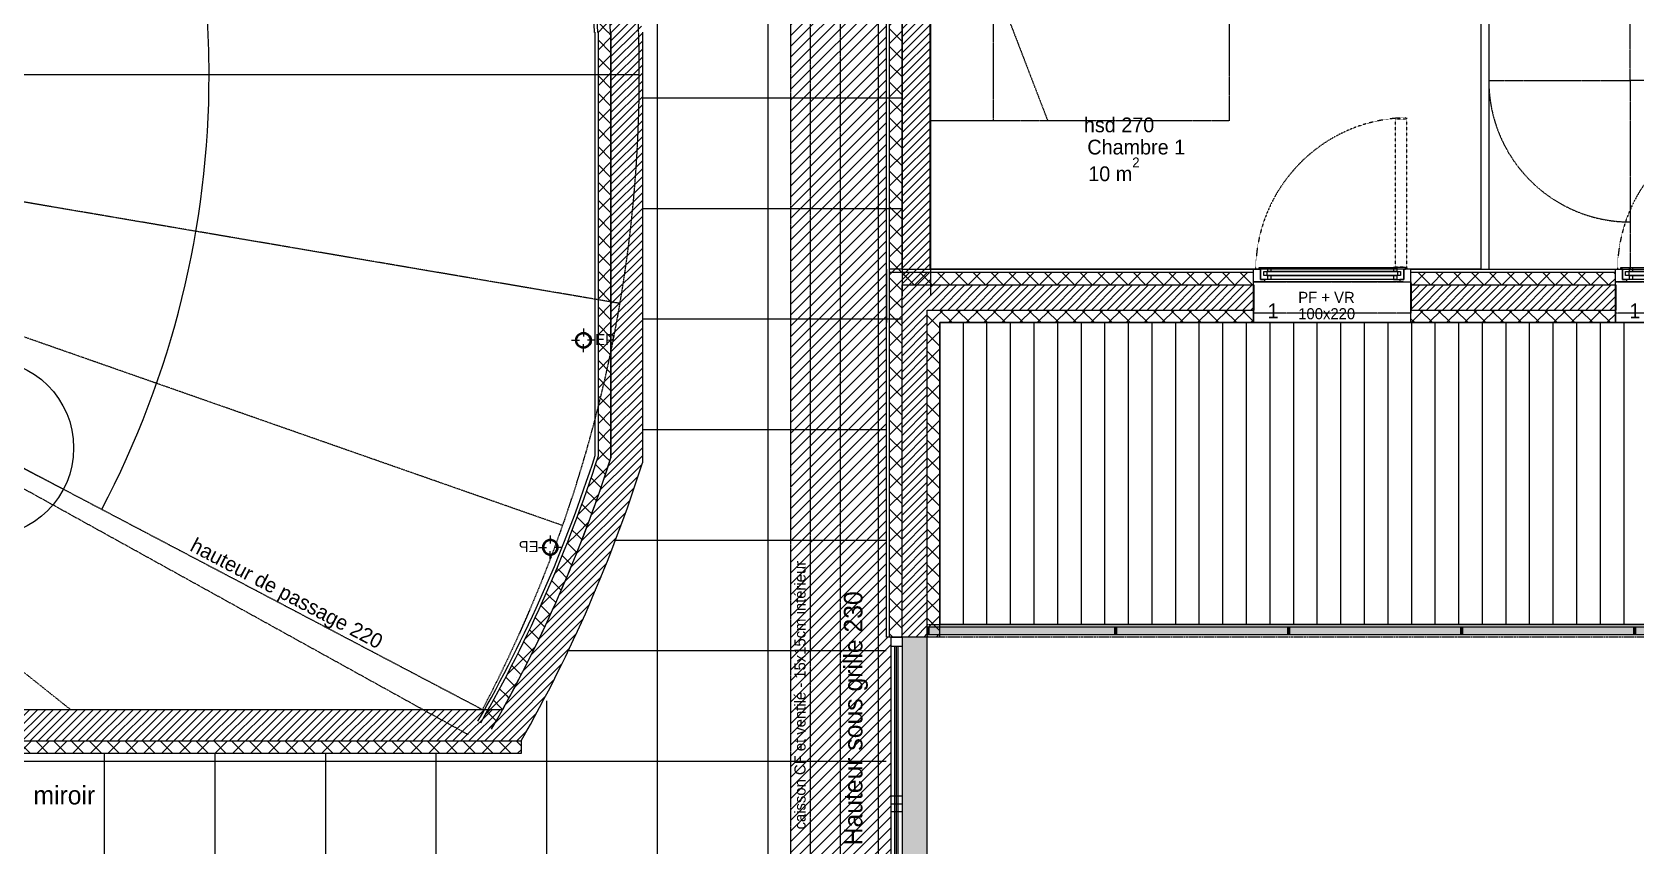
# Model space of a CAD drawing. Header units: centimetres. Extents: x 1724 to 19617, y -6503 to 8072.
# Drawn here: x 3828 to 4847, y -4762 to -4244 of the extents above; entities that cross this region are included whole.
import ezdxf

# ---------------------------------------------------------------- set-up
doc = ezdxf.new("R2010")
doc.units = ezdxf.units.CM
for name, pattern in [('INTERROMPU2', [0.75, 0.5, -0.25]), ('Style de ligne -14', [0.147638, 0.098425, -0.049213]), ('Style de ligne -17', [0.347222, 0.20828, -0.138942]), ('Style de ligne -18', [0.164042, 0.054681, -0.109361]), ('VW-01', [0.41656, 0.20828, -0.20828]), ('VW-02', [0.69435, 0.48607, -0.20828])]:
    doc.linetypes.add(name, pattern=pattern)
for name, color, linetype in [('B aménagement intérieur', 252, 'Continuous'), ('B Faux plafonds', 252, 'Continuous'), ('B Général', 252, 'Continuous'), ('C ANNOTATIONS-niveaux', 252, 'Continuous'), ('C ANNOTATIONS-prestations', 252, 'Continuous'), ('C ANNOTATIONS-texte', 252, 'Continuous'), ('C ANNOTATIONS-texte surfaces', 252, 'Continuous'), ('D SURFACES-shab', 252, 'Continuous')]:
    doc.layers.add(name, color=color, linetype=linetype)
for name, color, linetype, lineweight in [('B Faux plafonds-1', 7, 'Continuous', 5), ('B GÈnÈral', 7, 'Continuous', 5), ('C ANNOTATIONS-prestations-1', 7, 'Continuous', 5)]:
    doc.layers.add(name, color=color, linetype=linetype, lineweight=lineweight)
doc.styles.add('Eurostile', font='Eurosti.TTF')
doc.styles.add('Eurostile (bold)', font='Eurostib.TTF')
doc.styles.add('Eurostile (italic)', font='Eurostib.TTF')
pattern_1 = [(45, (-804.3564, -7946.63), (2.4253472, -2.6458333), [])]
pattern_2 = [(45, (-804.3564, -7946.63), (-5.656854, 5.656854), []), (135, (-804.3564, -7946.63), (5.656854, 5.656854), [])]
pattern_3 = [(135, (-804.3564, -7946.63), (-5.656854, -5.656854), []), (225, (-804.3564, -7946.63), (-5.656854, 5.656854), [])]
pattern_4 = [(315, (-804.3564, -7946.63), (5.656854, 5.656854), []), (45, (-804.3564, -7946.63), (5.656854, -5.656854), [])]

# ---------------------------------------------------------------- blocks, each defined once
blk = doc.blocks.new('Groupe-1')
at = {"layer": 'B Général', "color": 7, "linetype": 'Continuous', "lineweight": 5}
for p, q in [((5224, 3325.4), (5224, 3517.4)), ((5239, 3325.4), (5239, 3517.4)), ((5254, 3325.4), (5254, 3517.4)), ((5269, 3325.4), (5269, 3517.4)), ((5284, 3325.4), (5284, 3517.4)), ((5299, 3325.4), (5299, 3517.4)), ((5314, 3325.4), (5314, 3517.4)), ((5329, 3325.4), (5329, 3517.4)), ((5344, 3325.4), (5344, 3517.4)), ((5359, 3325.4), (5359, 3517.4)), ((5374, 3325.4), (5374, 3517.4)), ((5389, 3325.4), (5389, 3517.4)), ((5404, 3325.4), (5404, 3517.4)), ((5419, 3325.4), (5419, 3517.4)), ((5434, 3325.4), (5434, 3517.4)), ((5449, 3325.4), (5449, 3517.4)), ((5464, 3325.4), (5464, 3517.4)), ((5479, 3325.4), (5479, 3517.4)), ((5494, 3325.4), (5494, 3517.4)), ((5509, 3325.4), (5509, 3517.4)), ((5524, 3325.4), (5524, 3517.4)), ((5539, 3325.4), (5539, 3517.4)), ((5554, 3325.4), (5554, 3517.4)), ((5569, 3325.4), (5569, 3517.4)), ((5584, 3325.4), (5584, 3517.4)), ((5599, 3325.4), (5599, 3517.4)), ((5614, 3325.4), (5614, 3517.4)), ((5629, 3325.4), (5629, 3517.4)), ((5644, 3325.4), (5644, 3517.4)), ((5659, 3325.4), (5659, 3517.4)), ((5674, 3325.4), (5674, 3517.4)), ((5689, 3325.4), (5689, 3517.4)), ((5704, 3325.4), (5704, 3517.4)), ((5719, 3325.4), (5719, 3517.4)), ((5734, 3325.4), (5734, 3517.4)), ((5749, 3325.4), (5749, 3517.4)), ((5764, 3325.4), (5764, 3517.4)), ((5779, 3325.4), (5779, 3517.4)), ((5794, 3325.4), (5794, 3517.4)), ((5809, 3325.4), (5809, 3517.4)), ((5824, 3325.4), (5824, 3517.4)), ((5839, 3325.4), (5839, 3517.4)), ((5854, 3325.4), (5854, 3517.4)), ((5869, 3325.4), (5869, 3517.4)), ((5884, 3325.4), (5884, 3517.4)), ((5899, 3325.4), (5899, 3517.4)), ((5914, 3325.4), (5914, 3517.4)), ((5929, 3325.4), (5929, 3517.4)), ((5944, 3325.4), (5944, 3517.4)), ((5959, 3325.4), (5959, 3517.4)), ((5974, 3325.4), (5974, 3517.4)), ((5989, 3325.4), (5989, 3517.4)), ((6004, 3325.4), (6004, 3517.4)), ((6019, 3325.4), (6019, 3517.4)), ((6034, 3325.4), (6034, 3517.4)), ((6049, 3325.4), (6049, 3517.4)), ((6064, 3325.4), (6064, 3517.4)), ((6079, 3325.4), (6079, 3517.4)), ((6094, 3325.4), (6094, 3517.4)), ((6109, 3325.4), (6109, 3517.4)), ((6124, 3325.4), (6124, 3517.4)), ((6139, 3325.4), (6139, 3517.4)), ((6154, 3325.4), (6154, 3517.4)), ((6169, 3325.4), (6169, 3517.4)), ((6184, 3325.4), (6184, 3517.4))]:
    blk.add_line(p, q, dxfattribs=at)
at = {"layer": 'B Général', "color": 7, "linetype": 'Continuous', "lineweight": 13, "flags": 128}
blk.add_lwpolyline([(5209, 3517.4), (6191.9, 3517.4), (6191.9, 3325.4), (5209, 3325.4)], close=True, dxfattribs=at)
blk = doc.blocks.new('Groupe-2-1')
at = {"layer": 'B GÈnÈral', "linetype": 'Continuous', "lineweight": 0, "true_color": 0xdddddd}
for points in [[(5201, 3323.9), (5202.1, 3323.9), (5202.1, 3318.9), (5201, 3318.9)], [(5320.2, 3323.9), (5321.3, 3323.9), (5321.3, 3318.9), (5320.2, 3318.9)], [(5430.2, 3323.9), (5431.3, 3323.9), (5431.3, 3318.9), (5430.2, 3318.9)], [(5540.2, 3323.9), (5541.3, 3323.9), (5541.3, 3318.9), (5540.2, 3318.9)], [(5650.2, 3323.9), (5651.3, 3323.9), (5651.3, 3318.9), (5650.2, 3318.9)]]:
    blk.add_hatch(color=254, dxfattribs=at).paths.add_polyline_path(points)
at = {"layer": 'B GÈnÈral', "linetype": 'Continuous', "lineweight": 0, "true_color": 0xeeeeee}
for points in [[(5202.1, 3323.9), (5320.2, 3323.9), (5320.2, 3318.9), (5202.1, 3318.9)], [(5321.3, 3323.9), (5430.2, 3323.9), (5430.2, 3318.9), (5321.3, 3318.9)], [(5431.3, 3323.9), (5540.2, 3323.9), (5540.2, 3318.9), (5431.3, 3318.9)], [(5541.3, 3323.9), (5650.2, 3323.9), (5650.2, 3318.9), (5541.3, 3318.9)], [(5651.3, 3323.9), (5760.2, 3323.9), (5760.2, 3318.9), (5651.3, 3318.9)]]:
    blk.add_hatch(color=7, dxfattribs=at).paths.add_polyline_path(points)
at = {"layer": 'B Général', "color": 7, "linetype": 'INTERROMPU2', "lineweight": 13, "flags": 128}
blk.add_lwpolyline([(5201, 3325.4), (6191.9, 3325.4), (6191.9, 3317.4), (5201, 3317.4)], close=True, dxfattribs=at)
at = {"layer": 'B Général', "color": 7, "linetype": 'Continuous', "lineweight": 5, "flags": 128}
for points in [[(5201, 3323.9), (5202.1, 3323.9), (5202.1, 3318.9), (5201, 3318.9)], [(5202.1, 3323.9), (5320.2, 3323.9), (5320.2, 3318.9), (5202.1, 3318.9)], [(5320.2, 3323.9), (5321.3, 3323.9), (5321.3, 3318.9), (5320.2, 3318.9)], [(5321.3, 3323.9), (5430.2, 3323.9), (5430.2, 3318.9), (5321.3, 3318.9)], [(5430.2, 3323.9), (5431.3, 3323.9), (5431.3, 3318.9), (5430.2, 3318.9)], [(5431.3, 3323.9), (5540.2, 3323.9), (5540.2, 3318.9), (5431.3, 3318.9)], [(5540.2, 3323.9), (5541.3, 3323.9), (5541.3, 3318.9), (5540.2, 3318.9)], [(5541.3, 3323.9), (5650.2, 3323.9), (5650.2, 3318.9), (5541.3, 3318.9)], [(5650.2, 3323.9), (5651.3, 3323.9), (5651.3, 3318.9), (5650.2, 3318.9)], [(5651.3, 3323.9), (5760.2, 3323.9), (5760.2, 3318.9), (5651.3, 3318.9)]]:
    blk.add_lwpolyline(points, close=True, dxfattribs=at)
blk = doc.blocks.new('Groupe-39-1')
at = {"layer": 'B Faux plafonds', "color": 1, "linetype": 'VW-02', "lineweight": 13, "true_color": 0xff0000}
blk.add_line((4151, 3675), (4918.2, 3271.4), dxfattribs=at)
blk.add_arc((4151, 3675), 867, 332.252, 90.0628, dxfattribs=at)
at = {"layer": 'B Faux plafonds', "color": 7, "linetype": 'Continuous', "lineweight": 13}
for start, end in [(0, 90), (332.252, 360)]:
    blk.add_arc((4151, 3675), 593.5, start, end, dxfattribs=at)
at = {"layer": 'B Général', "color": 1, "linetype": 'VW-02', "lineweight": 13, "true_color": 0xff0000}
blk.add_line((5017.9, 3675), (4471, 3675), dxfattribs=at)
blk = doc.blocks.new('Groupe-43-1')
at = {"layer": 'B Général', "color": 7, "linetype": 'VW-01', "lineweight": 5}
blk.add_line((70, -100), (-70, -65.4), dxfattribs=at)
at = {"layer": 'B Général', "linetype": 'VW-01', "flags": 128}
for points in [[(-70, 50), (70, 50), (70, -140), (-70, -140)], [(-70, -100), (70, -100), (70, -140), (-70, -140)]]:
    blk.add_lwpolyline(points, close=True, dxfattribs=at)
blk = doc.blocks.new('Lit 140.190_PMR 1')
at = {"layer": 'B Général', "color": 154, "linetype": 'VW-01', "true_color": 0x0053a6, "flags": 128}
for points in [[(-70, 50), (70, 50), (70, 140), (-70, 140)], [(-70, -140), (-70, 50), (-190, 50), (-190, -140)], [(190, -140), (190, 50), (70, 50), (70, -140)]]:
    blk.add_lwpolyline(points, close=True, dxfattribs=at)
at = {"layer": 'B Général', "color": 154, "linetype": 'VW-01', "true_color": 0x0053a6}
for centre, start, end in [((-70, 50), 90, 180), ((70, 50), 0, 90)]:
    blk.add_arc(centre, 90, start, end, dxfattribs=at)
at = {"layer": 'B Général'}
blk.add_blockref('Groupe-43-1', (0, 0), dxfattribs=at)
blk = doc.blocks.new('Lit 90.190')
at = {"layer": 'B Général', "color": 7, "linetype": 'VW-01', "lineweight": 5}
blk.add_line((45, 55), (-45, 20.4), dxfattribs=at)
at = {"layer": 'B Général', "linetype": 'VW-01', "flags": 128}
for points in [[(-45, 95), (45, 95), (45, -95), (-45, -95)], [(-45, 95), (45, 95), (45, 55), (-45, 55)]]:
    blk.add_lwpolyline(points, close=True, dxfattribs=at)
blk = doc.blocks.new('Groupe-45-1')
at = {"layer": 'B Général', "color": 7, "linetype": 'Continuous', "lineweight": 13}
for p, q in [((5553, 3975.6), (5553, 3551.4)), ((5558, 3970.6), (5558, 3551.4))]:
    blk.add_line(p, q, dxfattribs=at)
at = {"layer": 'B Général', "color": 7, "linetype": 'Continuous', "lineweight": 5}
for p, q in [((5558, 3970.6), (5558, 3551.4)), ((5553, 3871.9), (5553, 3551.4))]:
    blk.add_line(p, q, dxfattribs=at)
at = {"layer": 'D SURFACES-shab', "flags": 128}
for points in [[(5558, 3970.6), (5558, 3551.4), (5838.1, 3551.4), (5838.1, 3970.6)], [(5553, 3551.4), (5203, 3551.4), (5203, 3819.4), (5433, 3819.4), (5433, 3871.9), (5553, 3871.9)]]:
    blk.add_lwpolyline(points, close=True, dxfattribs=at)
at = {"layer": 'B Général', "color": 7, "rotation": 90}
for name, p in [('Lit 140.190_PMR 1', (5698, 3741.4)), ('Lit 90.190', (5298, 3690.8))]:
    blk.add_blockref(name, p, dxfattribs=at)
at = {"layer": 'C ANNOTATIONS-prestations', "insert": (5300.6, 3638.3), "char_height": 9.4, "width": 66.532, "attachment_point": 7, "line_spacing_factor": 0.895453, "style": 'Eurostile'}
blk.add_mtext('hsd 270', dxfattribs=at)
at = {"layer": 'C ANNOTATIONS-texte', "insert": (5333.9, 3624.2), "char_height": 9.4, "attachment_point": 8, "line_spacing_factor": 0.895453, "style": 'Eurostile'}
blk.add_mtext('Chambre 1', dxfattribs=at)
at = {"layer": 'C ANNOTATIONS-texte surfaces', "insert": (5319.7, 3622.4), "char_height": 9.398, "attachment_point": 2, "line_spacing_factor": 0.895453, "style": 'Eurostile'}
blk.add_mtext('10 m{\\H0.6667x;\\S2^ ;}', dxfattribs=at)
blk = doc.blocks.new('PF 100.220 + VR')
at = {"layer": 'B Général', "color": 7, "linetype": 'Continuous', "lineweight": 13}
for p, q in [((-50, 7), (-50, 17)), ((50, 7), (50, 17))]:
    blk.add_line(p, q, dxfattribs=at)
at = {"layer": 'B Général', "color": 7, "linetype": 'Continuous', "lineweight": 35}
for p, q in [((-50, 7), (-50, -9)), ((50, 7), (50, -9))]:
    blk.add_line(p, q, dxfattribs=at)
at = {"layer": 'B Général'}
blk.add_line((45, 9), (-45, 9), dxfattribs=at)
at = {"layer": 'B Général', "color": 7, "linetype": 'Style de ligne -14', "lineweight": 5, "flags": 128}
blk.add_lwpolyline([(47.5, 113.3), (46.5, 113.3), (46.5, 112.3), (40, 112.3), (40, 18.5), (46.5, 18.5), (46.5, 17.5), (47.5, 17.5)], close=True, dxfattribs=at)
at = {"layer": 'B Général', "lineweight": 5, "flags": 128}
for points in [[(-43, 10.5), (-43, 9), (-50, 9), (-50, 17), (-45.5, 17), (-45.5, 10.5)], [(-43.5, 15.5), (43.5, 15.5), (43.5, 13), (-43.5, 13)], [(-41, 18), (41, 18), (41, 15.5), (-41, 15.5)], [(-41, 13), (41, 13), (41, 10.5), (-41, 10.5)], [(43, 10.5), (43, 9), (50, 9), (50, 17), (45.5, 17), (45.5, 10.5)]]:
    blk.add_lwpolyline(points, close=True, dxfattribs=at)
at = {"layer": 'B Général', "color": 7, "linetype": 'Continuous', "lineweight": 5, "flags": 128}
for points in [[(-39, 15.5), (-41.5, 15.5), (-41.5, 13), (-39, 13), (-39, 10.5), (-45.5, 10.5), (-45.5, 17), (-46.5, 17), (-46.5, 18), (-39, 18)], [(39, 15.5), (41.5, 15.5), (41.5, 13), (39, 13), (39, 10.5), (45.5, 10.5), (45.5, 17), (46.5, 17), (46.5, 18), (39, 18)]]:
    blk.add_lwpolyline(points, close=True, dxfattribs=at)
at = {"layer": 'B Général', "color": 7, "linetype": 'Style de ligne -17', "lineweight": 5, "flags": 128}
blk.add_lwpolyline([(-50, 9), (50, 9), (50, -11), (-50, -11)], close=True, dxfattribs=at)
at = {"layer": 'B Général', "lineweight": 13, "flags": 128}
blk.add_lwpolyline([(-50, -9), (-50, -17), (50, -17), (50, -9)], dxfattribs=at)
at = {"layer": 'B Général'}
blk.add_circle((47, 17.5), 0.5, dxfattribs=at)
at = {"layer": 'B Général', "color": 7, "linetype": 'Style de ligne -18', "lineweight": 5}
blk.add_arc((48.8, 15.8), 97.5, 90.8973, 179.2823, dxfattribs=at)
at = {"layer": 'B Général', "insert": (-21.6, 2.6), "char_height": 7.05, "attachment_point": 1, "rotation": 360, "line_spacing_factor": 0.895453, "style": 'Eurostile'}
blk.add_mtext('PF + VR', dxfattribs=at)
at = {"layer": 'C ANNOTATIONS-prestations', "attachment_point": 1, "rotation": 360, "line_spacing_factor": 0.895453}
for s, insert, char_height, style in [('1', (-41.1, -4.8), 9.4, 'Eurostile (bold)'), ('100x220', (-21.6, -7.8), 7.05, 'Eurostile')]:
    blk.add_mtext(s, dxfattribs=dict(at, insert=insert, char_height=char_height, style=style))
blk = doc.blocks.new('EP')
at = {"layer": 'B GÈnÈral', "linetype": 'Continuous', "lineweight": 0}
h = blk.add_hatch(color=7, dxfattribs=at)
edge = h.paths.add_edge_path()
edge.add_arc((0, 0), 5, 0, 180, ccw=False)
edge.add_arc((0, 0), 5, 180, 360, ccw=False)
edge = h.paths.add_edge_path()
edge.add_arc((0, 0), 4.33, 0, 180, ccw=False)
edge.add_arc((0, 0), 4.33, 180, 360, ccw=False)
at = {"layer": 'B Général', "color": 7, "linetype": 'Continuous', "lineweight": 5}
for p, q in [((-7.5, 0), (-2.5, 0)), ((0, 7.5), (0, 2.5)), ((7.5, 0), (2.5, 0)), ((0, -7.5), (0, -2.5))]:
    blk.add_line(p, q, dxfattribs=at)
at = {"layer": 'B Général', "color": 7, "linetype": 'Continuous', "lineweight": 5, "flags": 128}
for points in [[(-5, 0, -1), (5, 0, -1)], [(-4.3, 0, -1), (4.3, 0, -1)]]:
    blk.add_lwpolyline(points, format="xyb", close=True, dxfattribs=at)
at = {"layer": 'C ANNOTATIONS-prestations', "insert": (7.5, 4), "char_height": 7.05, "attachment_point": 1, "line_spacing_factor": 0.895453, "style": 'Eurostile'}
blk.add_mtext('EP', dxfattribs=at)
blk = doc.blocks.new('Groupe-93-1')
at = {"layer": 'B Général', "color": 7, "linetype": 'Continuous', "lineweight": 5, "flags": 128}
for points in [[(5178, 3216.4), (5185, 3216.4), (5185, 3206.4), (5178, 3206.4)], [(5178, 3211.4), (5185, 3211.4), (5185, 3206.4), (5178, 3206.4)]]:
    blk.add_lwpolyline(points, close=True, dxfattribs=at)
blk = doc.blocks.new('Groupe-94-1')
at = {"layer": 'B Général', "color": 7}
blk.add_blockref('Groupe-93-1', (0, 0), dxfattribs=at)
blk = doc.blocks.new('Groupe-95-1')
at = {"layer": 'B GÈnÈral', "linetype": 'Continuous', "lineweight": 0, "true_color": 0xeeeeee}
blk.add_hatch(color=7, dxfattribs=at).paths.add_polyline_path([(5201, 3317.4), (5185, 3317.4), (5185, 2611.4), (5201, 2611.4)])
at = {"layer": 'B Général', "color": 7, "linetype": 'Continuous', "lineweight": 5}
for p, q in [((5178, 2618.4), (5178, 3311.4)), ((5180.5, 2618.4), (5180.5, 3311.4)), ((5181.5, 2618.4), (5181.5, 3311.4)), ((5182.5, 2618.4), (5182.5, 3311.4)), ((5185, 3311.4), (5185, 2611.4))]:
    blk.add_line(p, q, dxfattribs=at)
at = {"layer": 'B Général', "color": 7, "linetype": 'Continuous', "lineweight": 5, "flags": 128}
for points in [[(5178, 3317.4), (5185, 3317.4), (5185, 3311.4), (5178, 3311.4)], [(5201, 3317.4), (5185, 3317.4), (5185, 2611.4), (5201, 2611.4)]]:
    blk.add_lwpolyline(points, close=True, dxfattribs=at)
at = {"layer": 'B Général', "color": 7}
blk.add_blockref('Groupe-94-1', (0, 0), dxfattribs=at)
blk = doc.blocks.new('Groupe-101-1')
at = {"layer": 'C ANNOTATIONS-niveaux', "color": 7, "linetype": 'Continuous', "lineweight": 5}
for p, q in [((4552.3, 3463.9), (4651.9, 3411.5)), ((4568.9, 3455.2), (4635.3, 3420.2))]:
    blk.add_line(p, q, dxfattribs=at)
blk.add_circle((4602.1, 3437.7), 56.3, dxfattribs=at)
at = {"layer": 'C ANNOTATIONS-niveaux', "color": 7, "attachment_point": 2, "rotation": 332.252, "line_spacing_factor": 0.895453, "style": 'Eurostile'}
for s, insert, char_height in [('+0,00', (4609.2, 3451.2), 11.75), ('218.30', (4601.1, 3435.8), 11.75), ('Ngf', (4590.9, 3416.4), 9.4)]:
    blk.add_mtext(s, dxfattribs=dict(at, insert=insert, char_height=char_height))
blk = doc.blocks.new('Groupe-102-1')
at = {"layer": 'B Général', "color": 8, "linetype": 'VW-01', "lineweight": 5, "true_color": 0x808080}
for p, q in [((5017.9, 3675), (4471, 3675)), ((5005.6, 3529.6), (4470.9, 3620.6)), ((4969.1, 3388.4), (4470.9, 3562.9)), ((4909.5, 3255.2), (4470.9, 3497.9)), ((4656.3, 3271.4), (4470.9, 3419.4))]:
    blk.add_line(p, q, dxfattribs=at)

msp = doc.modelspace()

# ---------------------------------------------------------------- hatches: boundary and pattern name
at = {"layer": 'B Faux plafonds-1', "linetype": 'Continuous', "lineweight": 5, "true_color": 0xaaaaaa}
h = msp.add_hatch(dxfattribs=at)
h.set_pattern_fill('F_P__SOFFITE', color=253, style=0, pattern_type=2)
h.set_pattern_definition([(45, (-394.2114, -4740.37), (-3.527778, 3.3072917), [])])
h.paths.add_polyline_path([(3872.608, -5335.227), (3872.608, -5298.454), (3938.608, -5298.454), (3938.608, -5335.227), (4373.685, -5335.227), (4373.685, -4629.241), (4370.685, -4629.241), (4370.685, -3794.241), (4345.685, -3794.241), (4345.685, -3278.241), (4309.748, -3278.241), (4309.67, -5253.455), (3258.166, -5253.455), (3258.166, -5335.227)])
at = {"layer": 'B GÈnÈral', "linetype": 'Continuous', "lineweight": 5}
h = msp.add_hatch(dxfattribs=at)
h.set_pattern_fill('50_BETON', style=0, pattern_type=2)
h.set_pattern_definition(pattern_1)
edge = h.paths.add_edge_path()
edge.add_arc((3330.11, -4270.41), 865.495, 1.693981, 89.233818)
edge.add_line((3341.684, -3404.992), (3341.951, -3384.994))
edge.add_arc((3330.11, -4270.41), 885.495, 1.693981, 89.233818, ccw=False)
edge.add_line((4215.219, -4244.234), (4195.228, -4244.825))
at = {"layer": 'B GÈnÈral', "linetype": 'Continuous', "lineweight": 5, "true_color": 0x808080}
h = msp.add_hatch(dxfattribs=at)
h.set_pattern_fill('02_ISOLANT', color=8, style=0, pattern_type=2)
h.set_pattern_definition(pattern_2)
edge = h.paths.add_edge_path()
edge.add_arc((3330.11, -4270.41), 857.495, 1.721837, 89.233818)
edge.add_line((3341.577, -3412.992), (3341.684, -3404.992))
edge.add_arc((3330.11, -4270.41), 865.495, 1.721837, 89.233818, ccw=False)
edge.add_line((4195.215, -4244.405), (4187.219, -4244.645))
h = msp.add_hatch(dxfattribs=at)
h.set_pattern_fill('02_ISOLANT', color=8, style=0, pattern_type=2)
h.set_pattern_definition(pattern_2)
h.paths.add_polyline_path([(4372.685, -3794.241), (4372.685, -4395.241), (4380.685, -4395.241), (4380.685, -3794.241)])
at = {"layer": 'B GÈnÈral', "linetype": 'Continuous', "lineweight": 5}
h = msp.add_hatch(dxfattribs=at)
h.set_pattern_fill('50_BETON', style=0, pattern_type=2)
h.set_pattern_definition(pattern_1)
h.paths.add_polyline_path([(4398.685, -4412.241), (4398.685, -3812.241), (4380.685, -3794.241), (4380.685, -4412.241)])
at = {"layer": 'B GÈnÈral', "linetype": 'Continuous', "lineweight": 5, "true_color": 0x808080}
h = msp.add_hatch(dxfattribs=at)
h.set_pattern_fill('02_ISOLANT', color=8, angle=90, style=0, pattern_type=2)
h.set_pattern_definition(pattern_3)
h.paths.add_polyline_path([(4187.606, -4513.956), (4195.606, -4515.202), (4195.606, -4244.518), (4187.606, -4244.518)])
at = {"layer": 'B GÈnÈral', "linetype": 'Continuous', "lineweight": 5}
h = msp.add_hatch(dxfattribs=at)
h.set_pattern_fill('50_BETON', style=0, pattern_type=2)
h.set_pattern_definition(pattern_1)
h.paths.add_polyline_path([(4195.606, -4515.202), (4215.606, -4518.291), (4215.606, -4244.518), (4195.606, -4244.518)])
at = {"layer": 'B GÈnÈral', "linetype": 'Continuous', "lineweight": 5, "true_color": 0x808080}
h = msp.add_hatch(dxfattribs=at)
h.set_pattern_fill('02_ISOLANT', color=8, angle=90, style=0, pattern_type=2)
h.set_pattern_definition(pattern_3)
h.paths.add_polyline_path([(4372.685, -4629.241), (4380.685, -4629.241), (4380.685, -4395.241), (4372.685, -4395.241)])
h = msp.add_hatch(dxfattribs=at)
h.set_pattern_fill('02_ISOLANT', color=8, angle=-90, style=0, pattern_type=2)
h.set_pattern_definition(pattern_4)
h.paths.add_polyline_path([(4604.128, -4397.241), (4380.685, -4397.241), (4380.685, -4405.241), (4604.128, -4405.241)])
h = msp.add_hatch(dxfattribs=at)
h.set_pattern_fill('02_ISOLANT', color=8, style=0, pattern_type=2)
h.set_pattern_definition(pattern_2)
h.paths.add_polyline_path([(4704.128, -4397.241), (4704.128, -4405.241), (4834.128, -4405.241), (4834.128, -4397.241)])
at = {"layer": 'B GÈnÈral', "linetype": 'Continuous', "lineweight": 5}
h = msp.add_hatch(dxfattribs=at)
h.set_pattern_fill('50_BETON', style=0, pattern_type=2)
h.set_pattern_definition(pattern_1)
h.paths.add_polyline_path([(4604.128, -4405.241), (4380.685, -4405.241), (4396.685, -4421.241), (4604.128, -4421.241)])
h = msp.add_hatch(dxfattribs=at)
h.set_pattern_fill('50_BETON', style=0, pattern_type=2)
h.set_pattern_definition(pattern_1)
h.paths.add_polyline_path([(4396.685, -4421.241), (4380.685, -4405.241), (4380.685, -4629.241), (4396.685, -4629.241)])
h = msp.add_hatch(dxfattribs=at)
h.set_pattern_fill('50_BETON', style=0, pattern_type=2)
h.set_pattern_definition(pattern_1)
h.paths.add_polyline_path([(4704.128, -4405.241), (4704.128, -4421.241), (4834.128, -4421.241), (4834.128, -4405.241)])
at = {"layer": 'B GÈnÈral', "linetype": 'Continuous', "lineweight": 5, "true_color": 0x808080}
h = msp.add_hatch(dxfattribs=at)
h.set_pattern_fill('02_ISOLANT', color=8, angle=-90, style=0, pattern_type=2)
h.set_pattern_definition(pattern_4)
h.paths.add_polyline_path([(4604.128, -4421.241), (4396.685, -4421.241), (4404.685, -4429.241), (4604.128, -4429.241)])
h = msp.add_hatch(dxfattribs=at)
h.set_pattern_fill('02_ISOLANT', color=8, angle=-90, style=0, pattern_type=2)
h.set_pattern_definition(pattern_4)
h.paths.add_polyline_path([(4404.685, -4429.241), (4396.685, -4421.241), (4396.685, -4629.241), (4404.685, -4629.241)])
h = msp.add_hatch(dxfattribs=at)
h.set_pattern_fill('02_ISOLANT', color=8, style=0, pattern_type=2)
h.set_pattern_definition(pattern_2)
h.paths.add_polyline_path([(4704.128, -4421.241), (4704.128, -4429.241), (4834.128, -4429.241), (4834.128, -4421.241)])
h = msp.add_hatch(dxfattribs=at)
h.set_pattern_fill('02_ISOLANT', color=8, style=0, pattern_type=2)
h.set_pattern_definition(pattern_2)
edge = h.paths.add_edge_path()
edge.add_arc((3346.594, -4244.906), 883, 330.198768, 342.259885)
edge.add_line((4187.606, -4513.956), (4195.606, -4515.202))
edge.add_arc((3346.594, -4244.906), 891, 330.198768, 342.340299, ccw=False)
edge.add_line((4119.764, -4687.726), (4112.822, -4683.75))
at = {"layer": 'B GÈnÈral', "linetype": 'Continuous', "lineweight": 5}
h = msp.add_hatch(dxfattribs=at)
h.set_pattern_fill('50_BETON', style=0, pattern_type=2)
h.set_pattern_definition(pattern_1)
edge = h.paths.add_edge_path()
edge.add_line((4215.606, -4518.291), (4195.606, -4515.202))
edge.add_arc((3346.594, -4244.906), 891, 331.119768, 342.340299, ccw=False)
edge.add_line((4126.781, -4675.241), (4138.502, -4695.241))
edge.add_line((4138.502, -4695.241), (4138.502, -4695.241))
edge.add_arc((3346.594, -4244.906), 911, 330.374361, 342.536756)
edge.add_line((4215.606, -4518.291), (4215.606, -4518.291))
h = msp.add_hatch(dxfattribs=at)
h.set_pattern_fill('50_BETON', style=0, pattern_type=2)
h.set_pattern_definition(pattern_1)
h.paths.add_polyline_path([(4138.502, -4695.241), (4126.781, -4675.241), (3194.244, -4675.241), (3194.244, -4695.241)])
at = {"layer": 'B GÈnÈral', "linetype": 'Continuous', "lineweight": 5, "true_color": 0x808080}
h = msp.add_hatch(dxfattribs=at)
h.set_pattern_fill('02_ISOLANT', color=8, style=0, pattern_type=2)
h.set_pattern_definition(pattern_2)
h.paths.add_polyline_path([(3538.717, -4695.241), (4138.502, -4695.241), (4138.502, -4703.241), (3538.717, -4703.241)])
at = {"layer": 'C ANNOTATIONS-prestations-1', "linetype": 'Continuous', "lineweight": 9, "true_color": 0x989898}
h = msp.add_hatch(dxfattribs=at)
h.set_pattern_fill('DALETTES TERRASSE 50X50', color=252, scale=1.406016, style=0, pattern_type=2)
h.set_pattern_definition([(0, (3873.644, -3794.24), (4e-15, -70.3008), []), (270, (3873.644, -3794.24), (70.3008, 0), [])])
h.paths.add_polyline_path([(4370.662, -5334.341), (4370.674, -4429.241), (4380.696, -4429.241), (4380.685, -3794.241), (6808.128, -3794.241), (6808.128, -3664.241), (4345.685, -3664.241), (4345.685, -3258.741), (4215.608, -3258.652), (4215.608, -3616.241), (4030.608, -3616.241), (4030.608, -3728.742), (4071.482, -3786.765), (4107.284, -3846.631), (4138.015, -3908.34), (4163.675, -3971.891), (4184.264, -4037.284), (4199.783, -4104.52), (4210.23, -4173.598), (4215.606, -4244.518), (4215.606, -4518.291), (4181.754, -4608.814), (4140.144, -4703.241), (3538.717, -4703.241), (3538.717, -4751.147), (3468.086, -4751.147), (3468.086, -4703.241), (3026.594, -4703.241), (3026.593, -5336.113), (3872.608, -5334.997), (3872.608, -5283.227), (3938.608, -5283.227), (3938.608, -5334.91)])

# ---------------------------------------------------------------- linework, layer by layer
at = {"layer": 'B Faux plafonds', "color": 7, "linetype": 'VW-01', "lineweight": 5, "flags": 128}
msp.add_lwpolyline([(3872.608, -5335.227), (3872.608, -5298.454), (3938.608, -5298.454), (3938.608, -5335.227), (4373.685, -5335.227), (4373.685, -4629.241), (4370.685, -4629.241), (4370.685, -3794.241), (4345.685, -3794.241), (4345.685, -3278.241), (4309.748, -3278.241), (4309.67, -5253.455), (3258.166, -5253.455), (3258.166, -5335.227)], close=True, dxfattribs=at)
at = {"layer": 'B Général', "color": 7, "linetype": 'Continuous', "lineweight": 5}
for p, q in [((4370.685, -4395.241), (4370.685, -3794.241)), ((4372.685, -4395.241), (4372.685, -3794.241)), ((4380.685, -3794.241), (4380.685, -4412.241)), ((4380.685, -4395.241), (4380.685, -3794.241)), ((4398.685, -3812.241), (4398.685, -4412.241)), ((4185.606, -4513.644), (4185.606, -4244.518)), ((4187.606, -4513.956), (4187.606, -4244.518)), ((4195.606, -4515.202), (4195.606, -4244.518)), ((4195.606, -4244.518), (4195.606, -4515.202)), ((4215.606, -4244.518), (4215.606, -4518.291)), ((4380.685, -4395.241), (4372.685, -4395.241)), ((4372.685, -4429.241), (4372.685, -4395.241)), ((4372.685, -4397.241), (4380.685, -4397.241)), ((4380.685, -4395.241), (4604.128, -4395.241)), ((4380.685, -4395.241), (4380.685, -4397.241)), ((4380.685, -4397.241), (4604.128, -4397.241)), ((4380.685, -4397.241), (4604.128, -4397.241)), ((4704.128, -4395.241), (4834.128, -4395.241)), ((4704.128, -4397.241), (4834.128, -4397.241)), ((4704.128, -4397.241), (4834.128, -4397.241)), ((4380.685, -4405.241), (4604.128, -4405.241)), ((4380.685, -4629.241), (4380.685, -4405.241)), ((4704.128, -4405.241), (4834.128, -4405.241)), ((4396.685, -4421.241), (4604.128, -4421.241)), ((4396.685, -4629.241), (4396.685, -4421.241)), ((4704.128, -4421.241), (4834.128, -4421.241)), ((4370.685, -4629.241), (4370.685, -4429.241)), ((4372.685, -4629.241), (4372.685, -4429.241)), ((4372.685, -4629.241), (4372.685, -4429.241)), ((4404.685, -4429.241), (4604.128, -4429.241)), ((4404.685, -4629.241), (4404.685, -4429.241)), ((4704.128, -4429.241), (4834.128, -4429.241)), ((3666.592, -4675.241), (4126.781, -4675.241)), ((3194.244, -4695.241), (4138.502, -4695.241))]:
    msp.add_line(p, q, dxfattribs=at)
at = {"layer": 'B Général', "color": 7, "linetype": 'Continuous', "lineweight": 13}
for p, q in [((4370.685, -4395.241), (4370.685, -3794.241)), ((4380.685, -4395.241), (4380.685, -3794.241)), ((4185.606, -4513.644), (4185.606, -4244.518)), ((4195.606, -4515.202), (4195.606, -4244.518)), ((4370.685, -4395.241), (4370.685, -4429.241)), ((4372.685, -4395.241), (4372.685, -4395.241)), ((4380.685, -4395.241), (4604.128, -4395.241)), ((4380.685, -4395.241), (4380.685, -4395.241)), ((4604.128, -4429.241), (4604.128, -4395.241)), ((4704.128, -4395.241), (4834.128, -4395.241)), ((4704.128, -4429.241), (4704.128, -4395.241)), ((4834.128, -4429.241), (4834.128, -4395.241)), ((4370.685, -4629.241), (4370.685, -4429.241)), ((4404.685, -4429.241), (4604.128, -4429.241)), ((4404.685, -4629.241), (4404.685, -4429.241)), ((4704.128, -4429.241), (4834.128, -4429.241)), ((4404.685, -4629.241), (4370.685, -4629.241))]:
    msp.add_line(p, q, dxfattribs=at)
at = {"layer": 'B Général', "color": 7, "linetype": 'Continuous', "lineweight": 18}
for p, q in [((4380.685, -3794.241), (4380.685, -4412.241)), ((4398.685, -3812.241), (4398.685, -4412.241)), ((4195.606, -4244.518), (4195.606, -4515.202)), ((4215.606, -4244.518), (4215.606, -4518.291)), ((4380.685, -4405.241), (4604.128, -4405.241)), ((4380.685, -4629.241), (4380.685, -4405.241)), ((4704.128, -4405.241), (4834.128, -4405.241)), ((4396.685, -4421.241), (4604.128, -4421.241)), ((4396.685, -4629.241), (4396.685, -4421.241)), ((4704.128, -4421.241), (4834.128, -4421.241)), ((3666.592, -4675.241), (4126.781, -4675.241)), ((3194.244, -4695.241), (4138.502, -4695.241))]:
    msp.add_line(p, q, dxfattribs=at)
at = {"layer": 'B Général', "color": 7, "linetype": 'Continuous', "lineweight": 5, "flags": 128}
msp.add_lwpolyline([(3538.717, -4695.241), (4138.502, -4695.241), (4138.502, -4703.241), (3538.717, -4703.241)], close=True, dxfattribs=at)
at = {"layer": 'B Général', "color": 7, "linetype": 'Continuous', "lineweight": 18}
for centre, radius, start, end in [((3330.11, -4270.41), 865.495, 1.693981, 89.233818), ((3346.594, -4244.906), 891, 331.119768, 342.340299), ((3346.594, -4244.906), 911, 330.374361, 342.536756)]:
    msp.add_arc(centre, radius, start, end, dxfattribs=at)
at = {"layer": 'B Général', "color": 7, "linetype": 'Continuous', "lineweight": 5}
for centre, radius, start, end in [((3330.11, -4270.41), 865.495, 1.693981, 89.233818), ((3330.11, -4270.41), 855.495, 1.721837, 89.233818), ((3330.11, -4270.41), 857.495, 1.721837, 89.233818), ((3346.594, -4244.906), 881, 330.198768, 342.239551), ((3346.594, -4244.906), 883, 330.198768, 342.259885), ((3346.594, -4244.906), 891, 330.198768, 342.340299), ((3346.594, -4244.906), 891, 331.119768, 342.340299), ((3346.594, -4244.906), 911, 330.374361, 342.536756)]:
    msp.add_arc(centre, radius, start, end, dxfattribs=at)
at = {"layer": 'B Général', "color": 7, "linetype": 'Continuous', "lineweight": 13}
for centre, radius, start, end in [((3330.11, -4270.41), 855.495, 1.721837, 89.233818), ((3346.594, -4244.906), 881, 330.198768, 342.239551), ((3346.594, -4244.906), 891, 330.198768, 342.340299)]:
    msp.add_arc(centre, radius, start, end, dxfattribs=at)
at = {"layer": 'C ANNOTATIONS-prestations', "color": 1, "linetype": 'VW-01', "lineweight": 5, "true_color": 0xff0000, "flags": 128}
msp.add_lwpolyline([(4345.158, -3285.821), (4322.289, -3285.821), (4322.289, -5266.558), (3258.166, -5266.558), (3258.166, -5289.098), (4341.531, -5289.098), (4341.531, -3312.845), (4345.158, -3312.845), (4345.158, -3285.821)], dxfattribs=at)
at = {"layer": 'D SURFACES-shab', "color": 30, "linetype": 'Continuous', "lineweight": 5, "true_color": 0xff6633, "flags": 128}
msp.add_lwpolyline([(4404.685, -4429.237), (4404.685, -4621.232), (5387.532, -4621.237), (5387.532, -4429.241)], close=True, dxfattribs=at)

# ---------------------------------------------------------------- block references
at = {"layer": 'B aménagement intérieur', "color": 7}
msp.add_blockref('Groupe-45-1', (-804.356, -7946.63), dxfattribs=at)
at = {"layer": 'B Général', "color": 7}
for name, p in [('Groupe-39-1', (-804.356, -7946.63)), ('Groupe-102-1', (-804.356, -7946.63)), ('PF 100.220 + VR', (4654.128, -4412.241)), ('PF 100.220 + VR', (4884.128, -4412.241)), ('EP', (4178.106, -4440.491)), ('Groupe-2-1', (-804.356, -7946.63)), ('Groupe-1', (-804.356, -7946.63)), ('Groupe-95-1', (-804.356, -7946.63))]:
    msp.add_blockref(name, p, dxfattribs=at)
at = {"layer": 'B Général', "color": 7, "xscale": -1}
msp.add_blockref('EP', (4157.07, -4572.13), dxfattribs=at)
at = {"layer": 'C ANNOTATIONS-prestations', "color": 7}
msp.add_blockref('Groupe-101-1', (-804.356, -7946.63), dxfattribs=at)

# ---------------------------------------------------------------- texts
at = {"layer": 'C ANNOTATIONS-prestations', "color": 7, "insert": (3991.684, -4597.163), "char_height": 9.39822, "width": 176.51983, "attachment_point": 2, "rotation": 332.252029, "line_spacing_factor": 0.895453, "style": 'Eurostile'}
msp.add_mtext('hauteur de passage 220 ', dxfattribs=at)
at = {"layer": 'C ANNOTATIONS-prestations', "rotation": 90}
for s, insert, char_height, attachment_point, line_spacing_factor, style in [('caisson CF et ventilé - 15x15cm intérieur ', (4312.256, -4580.744), 7.04867, 3, 2.791836, 'Eurostile'), ('Hauteur sous grille 230', (4343.718, -4761.63), 11.74778, 1, 0.895453, 'Eurostile (italic)')]:
    msp.add_mtext(s, dxfattribs=dict(at, insert=insert, char_height=char_height, attachment_point=attachment_point, line_spacing_factor=line_spacing_factor, style=style))
at = {"layer": 'C ANNOTATIONS-texte', "color": 7, "insert": (3828.468, -4723.849), "char_height": 11.7478, "attachment_point": 1, "rotation": 0, "line_spacing_factor": 0.895453, "style": 'Eurostile (italic)'}
msp.add_mtext('miroir', dxfattribs=at)

doc.saveas('drawing.dxf')
